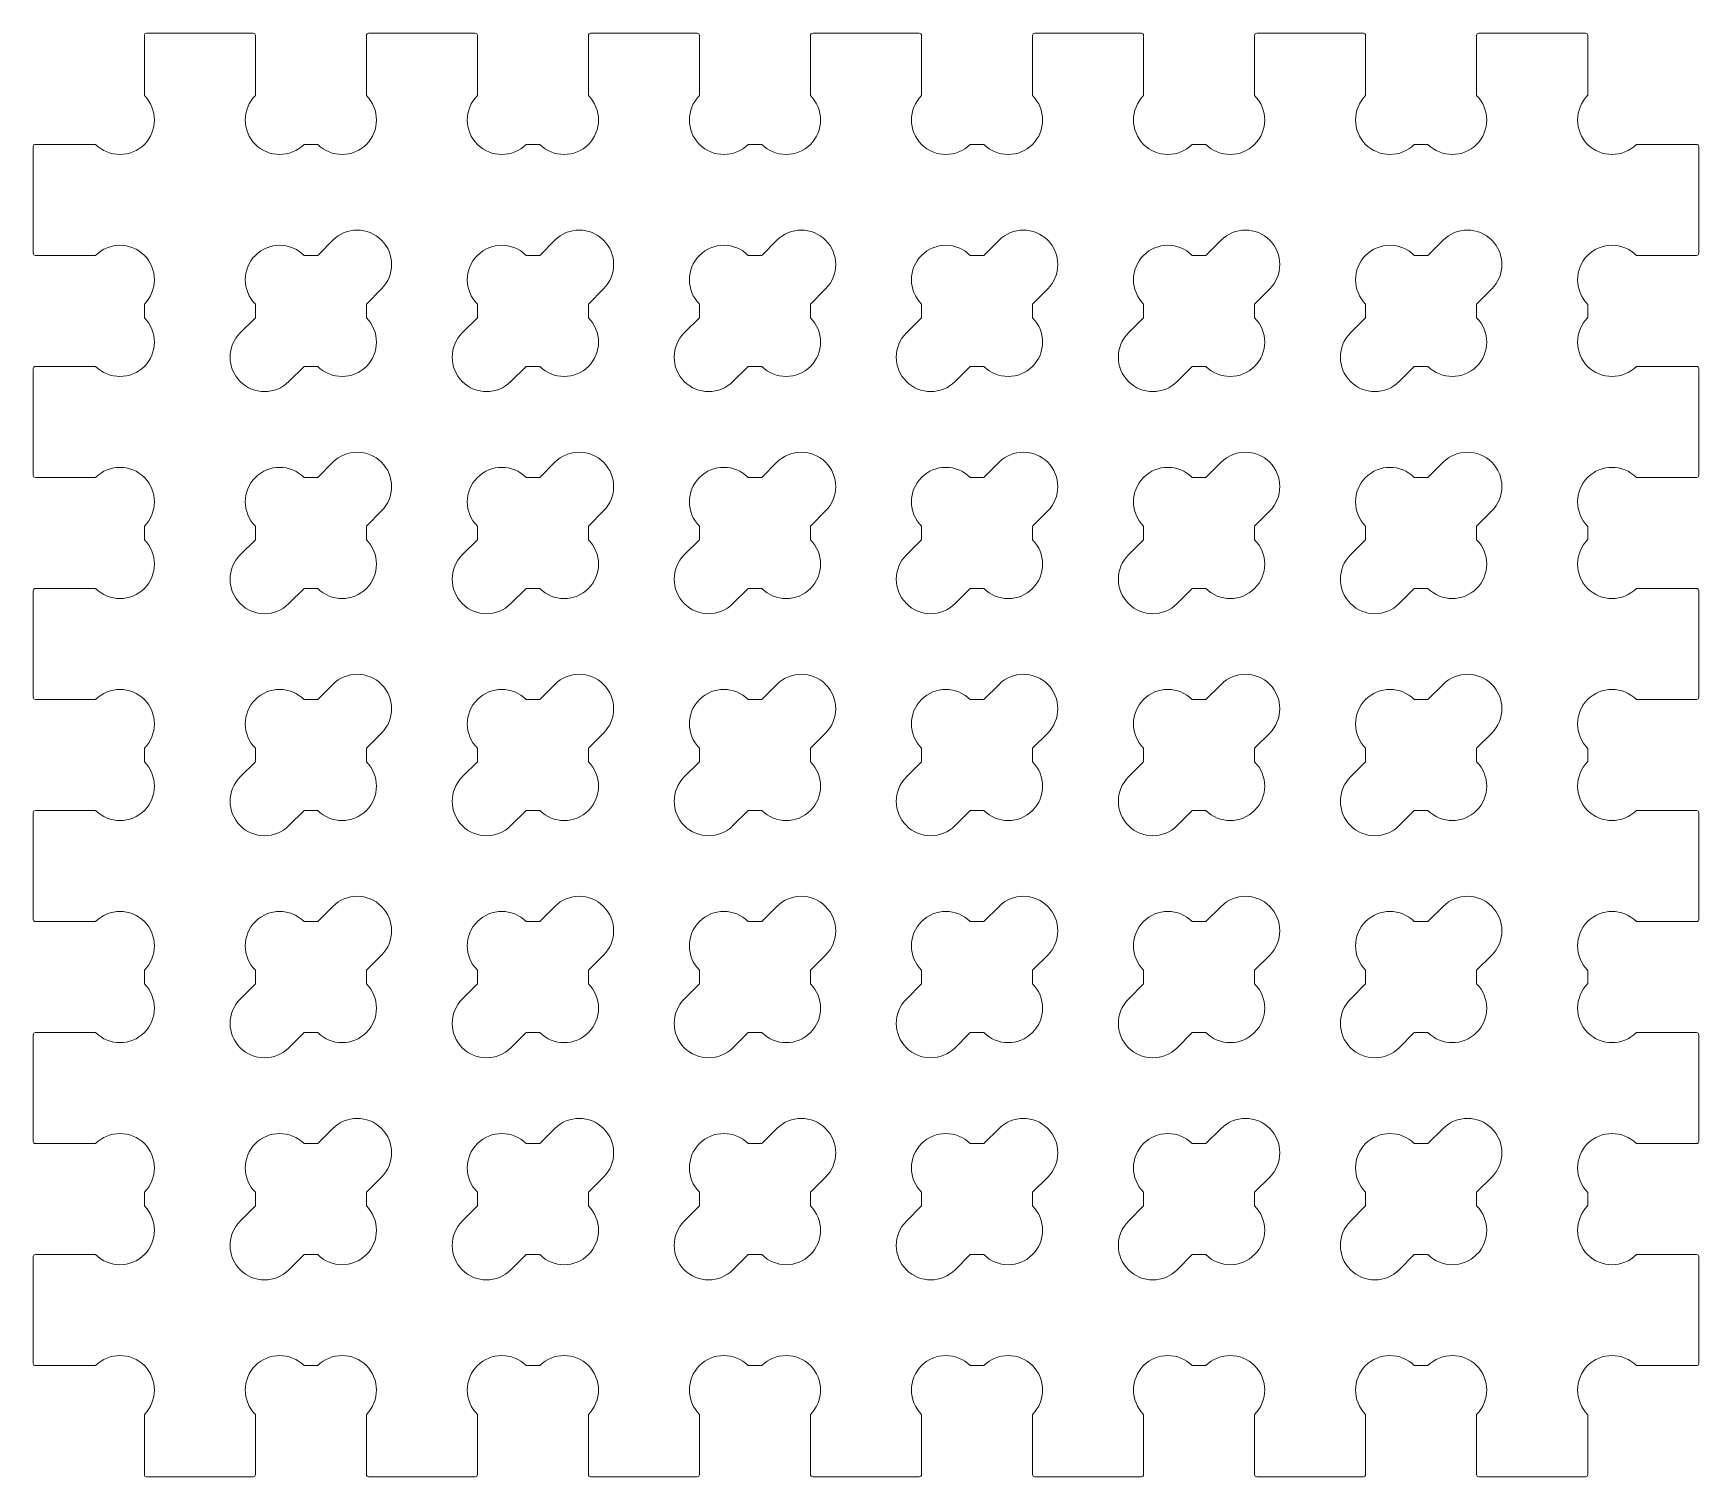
# Model space of a CAD drawing. Header units: millimetres. Extents: x -37.5 to 37.5, y -32.5 to 32.5.
import ezdxf

# ---------------------------------------------------------------- set-up
doc = ezdxf.new("R2010")
doc.units = ezdxf.units.MM
doc.layers.get('0').update_dxf_attribs({"lineweight": 0})
doc.layers.add('holes', color=1, linetype='Continuous', lineweight=0)

msp = doc.modelspace()

# ---------------------------------------------------------------- linework, layer by layer
for p, q in [((-32.5, 32.4), (-32.5, 29.692)), ((-27.6, 32.5), (-32.4, 32.5)), ((-27.5, 29.692), (-27.5, 32.4)), ((-22.5, 32.4), (-22.5, 29.692)), ((-17.6, 32.5), (-22.4, 32.5)), ((-17.5, 29.692), (-17.5, 32.4)), ((-12.5, 32.4), (-12.5, 29.692)), ((-7.6, 32.5), (-12.4, 32.5)), ((-7.5, 29.692), (-7.5, 32.4)), ((-2.5, 32.4), (-2.5, 29.692)), ((2.4, 32.5), (-2.4, 32.5)), ((2.5, 29.692), (2.5, 32.4)), ((7.5, 32.4), (7.5, 29.692)), ((12.4, 32.5), (7.6, 32.5)), ((12.5, 29.692), (12.5, 32.4)), ((17.5, 32.4), (17.5, 29.692)), ((22.4, 32.5), (17.6, 32.5)), ((22.5, 29.692), (22.5, 32.4)), ((27.5, 32.4), (27.5, 29.692)), ((32.4, 32.5), (27.6, 32.5)), ((32.5, 29.692), (32.5, 32.4)), ((-37.5, 27.4), (-37.5, 22.6)), ((-34.692, 27.5), (-37.4, 27.5)), ((-24.692, 27.5), (-25.308, 27.5)), ((-14.692, 27.5), (-15.308, 27.5)), ((-4.692, 27.5), (-5.308, 27.5)), ((5.308, 27.5), (4.692, 27.5)), ((15.308, 27.5), (14.692, 27.5)), ((25.308, 27.5), (24.692, 27.5)), ((37.4, 27.5), (34.692, 27.5)), ((37.5, 22.6), (37.5, 27.4)), ((-37.4, 22.5), (-34.692, 22.5)), ((34.692, 22.5), (37.4, 22.5)), ((-32.5, 20.308), (-32.5, 19.692)), ((32.5, 19.692), (32.5, 20.308)), ((-37.5, 17.4), (-37.5, 12.6)), ((-34.692, 17.5), (-37.4, 17.5)), ((37.4, 17.5), (34.692, 17.5)), ((37.5, 12.6), (37.5, 17.4)), ((-37.4, 12.5), (-34.692, 12.5)), ((34.692, 12.5), (37.4, 12.5)), ((-32.5, 10.308), (-32.5, 9.692)), ((32.5, 9.692), (32.5, 10.308)), ((-34.692, 7.5), (-37.4, 7.5)), ((37.4, 7.5), (34.692, 7.5)), ((-37.5, 7.4), (-37.5, 2.6)), ((37.5, 2.6), (37.5, 7.4)), ((-37.4, 2.5), (-34.692, 2.5)), ((34.692, 2.5), (37.4, 2.5)), ((-32.5, 0.308), (-32.5, -0.308)), ((32.5, -0.308), (32.5, 0.308)), ((-37.5, -2.6), (-37.5, -7.4)), ((-34.692, -2.5), (-37.4, -2.5)), ((37.4, -2.5), (34.692, -2.5)), ((37.5, -7.4), (37.5, -2.6)), ((-37.4, -7.5), (-34.692, -7.5)), ((34.692, -7.5), (37.4, -7.5)), ((-32.5, -9.692), (-32.5, -10.308)), ((32.5, -10.308), (32.5, -9.692)), ((-37.5, -12.6), (-37.5, -17.4)), ((-34.692, -12.5), (-37.4, -12.5)), ((37.4, -12.5), (34.692, -12.5)), ((37.5, -17.4), (37.5, -12.6)), ((-37.4, -17.5), (-34.692, -17.5)), ((34.692, -17.5), (37.4, -17.5)), ((-32.5, -19.692), (-32.5, -20.308)), ((32.5, -20.308), (32.5, -19.692)), ((-34.692, -22.5), (-37.4, -22.5)), ((37.4, -22.5), (34.692, -22.5)), ((-37.5, -22.6), (-37.5, -27.4)), ((37.5, -27.4), (37.5, -22.6)), ((-37.4, -27.5), (-34.692, -27.5)), ((-25.308, -27.5), (-24.692, -27.5)), ((-15.308, -27.5), (-14.692, -27.5)), ((-5.308, -27.5), (-4.692, -27.5)), ((4.692, -27.5), (5.308, -27.5)), ((14.692, -27.5), (15.308, -27.5)), ((24.692, -27.5), (25.308, -27.5)), ((34.692, -27.5), (37.4, -27.5)), ((-32.5, -29.692), (-32.5, -32.4)), ((-27.5, -32.4), (-27.5, -29.692)), ((-22.5, -29.692), (-22.5, -32.4)), ((-17.5, -32.4), (-17.5, -29.692)), ((-12.5, -29.692), (-12.5, -32.4)), ((-7.5, -32.4), (-7.5, -29.692)), ((-2.5, -29.692), (-2.5, -32.4)), ((2.5, -32.4), (2.5, -29.692)), ((7.5, -29.692), (7.5, -32.4)), ((12.5, -32.4), (12.5, -29.692)), ((17.5, -29.692), (17.5, -32.4)), ((22.5, -32.4), (22.5, -29.692)), ((27.5, -29.692), (27.5, -32.4)), ((32.5, -32.4), (32.5, -29.692)), ((-32.4, -32.5), (-27.6, -32.5)), ((-22.4, -32.5), (-17.6, -32.5)), ((-12.4, -32.5), (-7.6, -32.5)), ((-2.4, -32.5), (2.4, -32.5)), ((7.6, -32.5), (12.4, -32.5)), ((17.6, -32.5), (22.4, -32.5)), ((27.6, -32.5), (32.4, -32.5))]:
    msp.add_line(p, q)
for centre, radius, start, end in [((-32.4, 32.4), 0.1, 90, 180), ((-27.6, 32.4), 0.1, 0, 90), ((-22.4, 32.4), 0.1, 90, 180), ((-17.6, 32.4), 0.1, 0, 90), ((-12.4, 32.4), 0.1, 90, 180), ((-7.6, 32.4), 0.1, 0, 90), ((-2.4, 32.4), 0.1, 90, 180), ((2.4, 32.4), 0.1, 0, 90), ((7.6, 32.4), 0.1, 90, 180), ((12.4, 32.4), 0.1, 0, 90), ((17.6, 32.4), 0.1, 90, 180), ((22.4, 32.4), 0.1, 0, 90), ((27.6, 32.4), 0.1, 90, 180), ((32.4, 32.4), 0.1, 0, 90), ((-33.596, 28.596), 1.55, 225, 45), ((-26.404, 28.596), 1.55, 135, 315), ((-23.596, 28.596), 1.55, 225, 45), ((-16.404, 28.596), 1.55, 135, 315), ((-13.596, 28.596), 1.55, 225, 45), ((-6.404, 28.596), 1.55, 135, 315), ((-3.596, 28.596), 1.55, 225, 45), ((3.596, 28.596), 1.55, 135, 315), ((6.404, 28.596), 1.55, 225, 45), ((13.596, 28.596), 1.55, 135, 315), ((16.404, 28.596), 1.55, 225, 45), ((23.596, 28.596), 1.55, 135, 315), ((26.404, 28.596), 1.55, 225, 45), ((33.596, 28.596), 1.55, 135, 315), ((-37.4, 27.4), 0.1, 90, 180), ((37.4, 27.4), 0.1, 0, 90), ((-37.4, 22.6), 0.1, 180, 270), ((-33.596, 21.404), 1.55, 315, 135), ((33.596, 21.404), 1.55, 45, 225), ((37.4, 22.6), 0.1, 270, 0), ((-33.596, 18.596), 1.55, 225, 45), ((33.596, 18.596), 1.55, 135, 315), ((-37.4, 17.4), 0.1, 90, 180), ((37.4, 17.4), 0.1, 0, 90), ((-33.596, 11.404), 1.55, 315, 135), ((33.596, 11.404), 1.55, 45, 225), ((-37.4, 12.6), 0.1, 180, 270), ((37.4, 12.6), 0.1, 270, 0), ((-33.596, 8.596), 1.55, 225, 45), ((33.596, 8.596), 1.55, 135, 315), ((-37.4, 7.4), 0.1, 90, 180), ((37.4, 7.4), 0.1, 0, 90), ((-37.4, 2.6), 0.1, 180, 270), ((-33.596, 1.404), 1.55, 315, 135), ((33.596, 1.404), 1.55, 45, 225), ((37.4, 2.6), 0.1, 270, 0), ((-33.596, -1.404), 1.55, 225, 45), ((33.596, -1.404), 1.55, 135, 315), ((-37.4, -2.6), 0.1, 90, 180), ((37.4, -2.6), 0.1, 0, 90), ((-37.4, -7.4), 0.1, 180, 270), ((-33.596, -8.596), 1.55, 315, 135), ((33.596, -8.596), 1.55, 45, 225), ((37.4, -7.4), 0.1, 270, 0), ((-33.596, -11.404), 1.55, 225, 45), ((33.596, -11.404), 1.55, 135, 315), ((-37.4, -12.6), 0.1, 90, 180), ((37.4, -12.6), 0.1, 0, 90), ((-33.596, -18.596), 1.55, 315, 135), ((33.596, -18.596), 1.55, 45, 225), ((-37.4, -17.4), 0.1, 180, 270), ((37.4, -17.4), 0.1, 270, 0), ((-33.596, -21.404), 1.55, 225, 45), ((33.596, -21.404), 1.55, 135, 315), ((-37.4, -22.6), 0.1, 90, 180), ((37.4, -22.6), 0.1, 0, 90), ((-37.4, -27.4), 0.1, 180, 270), ((-33.596, -28.596), 1.55, 315, 135), ((-26.404, -28.596), 1.55, 45, 225), ((-23.596, -28.596), 1.55, 315, 135), ((-16.404, -28.596), 1.55, 45, 225), ((-13.596, -28.596), 1.55, 315, 135), ((-6.404, -28.596), 1.55, 45, 225), ((-3.596, -28.596), 1.55, 315, 135), ((3.596, -28.596), 1.55, 45, 225), ((6.404, -28.596), 1.55, 315, 135), ((13.596, -28.596), 1.55, 45, 225), ((16.404, -28.596), 1.55, 315, 135), ((23.596, -28.596), 1.55, 45, 225), ((26.404, -28.596), 1.55, 315, 135), ((33.596, -28.596), 1.55, 45, 225), ((37.4, -27.4), 0.1, 270, 0), ((-32.4, -32.4), 0.1, 180, 270), ((-27.6, -32.4), 0.1, 270, 0), ((-22.4, -32.4), 0.1, 180, 270), ((-17.6, -32.4), 0.1, 270, 0), ((-12.4, -32.4), 0.1, 180, 270), ((-7.6, -32.4), 0.1, 270, 0), ((-2.4, -32.4), 0.1, 180, 270), ((2.4, -32.4), 0.1, 270, 0), ((7.6, -32.4), 0.1, 180, 270), ((12.4, -32.4), 0.1, 270, 0), ((17.6, -32.4), 0.1, 180, 270), ((22.4, -32.4), 0.1, 270, 0), ((27.6, -32.4), 0.1, 180, 270), ((32.4, -32.4), 0.1, 270, 0)]:
    msp.add_arc(centre, radius, start, end)
at = {"layer": 'holes'}
for p, q in [((-24.692, 22.5), (-25.308, 22.5)), ((-24.01, 23.182), (-24.692, 22.5)), ((-14.692, 22.5), (-15.308, 22.5)), ((-14.01, 23.182), (-14.692, 22.5)), ((-4.692, 22.5), (-5.308, 22.5)), ((-4.01, 23.182), (-4.692, 22.5)), ((5.308, 22.5), (4.692, 22.5)), ((5.99, 23.182), (5.308, 22.5)), ((15.308, 22.5), (14.692, 22.5)), ((15.99, 23.182), (15.308, 22.5)), ((25.308, 22.5), (24.692, 22.5)), ((25.99, 23.182), (25.308, 22.5)), ((-27.5, 20.308), (-27.5, 19.692)), ((-22.5, 20.308), (-21.818, 20.99)), ((-22.5, 19.692), (-22.5, 20.308)), ((-17.5, 20.308), (-17.5, 19.692)), ((-12.5, 20.308), (-11.818, 20.99)), ((-12.5, 19.692), (-12.5, 20.308)), ((-7.5, 20.308), (-7.5, 19.692)), ((-2.5, 20.308), (-1.818, 20.99)), ((-2.5, 19.692), (-2.5, 20.308)), ((2.5, 20.308), (2.5, 19.692)), ((7.5, 20.308), (8.182, 20.99)), ((7.5, 19.692), (7.5, 20.308)), ((12.5, 20.308), (12.5, 19.692)), ((17.5, 20.308), (18.182, 20.99)), ((17.5, 19.692), (17.5, 20.308)), ((22.5, 20.308), (22.5, 19.692)), ((27.5, 20.308), (28.182, 20.99)), ((27.5, 19.692), (27.5, 20.308)), ((-27.5, 19.692), (-28.182, 19.01)), ((-17.5, 19.692), (-18.182, 19.01)), ((-7.5, 19.692), (-8.182, 19.01)), ((2.5, 19.692), (1.818, 19.01)), ((12.5, 19.692), (11.818, 19.01)), ((22.5, 19.692), (21.818, 19.01)), ((-25.99, 16.818), (-25.308, 17.5)), ((-25.308, 17.5), (-24.692, 17.5)), ((-15.99, 16.818), (-15.308, 17.5)), ((-15.308, 17.5), (-14.692, 17.5)), ((-5.99, 16.818), (-5.308, 17.5)), ((-5.308, 17.5), (-4.692, 17.5)), ((4.01, 16.818), (4.692, 17.5)), ((4.692, 17.5), (5.308, 17.5)), ((14.01, 16.818), (14.692, 17.5)), ((14.692, 17.5), (15.308, 17.5)), ((24.01, 16.818), (24.692, 17.5)), ((24.692, 17.5), (25.308, 17.5)), ((-24.01, 13.182), (-24.692, 12.5)), ((-14.01, 13.182), (-14.692, 12.5)), ((-4.01, 13.182), (-4.692, 12.5)), ((5.99, 13.182), (5.308, 12.5)), ((15.99, 13.182), (15.308, 12.5)), ((25.99, 13.182), (25.308, 12.5)), ((-24.692, 12.5), (-25.308, 12.5)), ((-14.692, 12.5), (-15.308, 12.5)), ((-4.692, 12.5), (-5.308, 12.5)), ((5.308, 12.5), (4.692, 12.5)), ((15.308, 12.5), (14.692, 12.5)), ((25.308, 12.5), (24.692, 12.5)), ((-22.5, 10.308), (-21.818, 10.99)), ((-12.5, 10.308), (-11.818, 10.99)), ((-2.5, 10.308), (-1.818, 10.99)), ((7.5, 10.308), (8.182, 10.99)), ((17.5, 10.308), (18.182, 10.99)), ((27.5, 10.308), (28.182, 10.99)), ((-27.5, 10.308), (-27.5, 9.692)), ((-22.5, 9.692), (-22.5, 10.308)), ((-17.5, 10.308), (-17.5, 9.692)), ((-12.5, 9.692), (-12.5, 10.308)), ((-7.5, 10.308), (-7.5, 9.692)), ((-2.5, 9.692), (-2.5, 10.308)), ((2.5, 10.308), (2.5, 9.692)), ((7.5, 9.692), (7.5, 10.308)), ((12.5, 10.308), (12.5, 9.692)), ((17.5, 9.692), (17.5, 10.308)), ((22.5, 10.308), (22.5, 9.692)), ((27.5, 9.692), (27.5, 10.308)), ((-27.5, 9.692), (-28.182, 9.01)), ((-17.5, 9.692), (-18.182, 9.01)), ((-7.5, 9.692), (-8.182, 9.01)), ((2.5, 9.692), (1.818, 9.01)), ((12.5, 9.692), (11.818, 9.01)), ((22.5, 9.692), (21.818, 9.01)), ((-25.99, 6.818), (-25.308, 7.5)), ((-25.308, 7.5), (-24.692, 7.5)), ((-15.99, 6.818), (-15.308, 7.5)), ((-15.308, 7.5), (-14.692, 7.5)), ((-5.99, 6.818), (-5.308, 7.5)), ((-5.308, 7.5), (-4.692, 7.5)), ((4.01, 6.818), (4.692, 7.5)), ((4.692, 7.5), (5.308, 7.5)), ((14.01, 6.818), (14.692, 7.5)), ((14.692, 7.5), (15.308, 7.5)), ((24.01, 6.818), (24.692, 7.5)), ((24.692, 7.5), (25.308, 7.5)), ((-24.01, 3.182), (-24.692, 2.5)), ((-14.01, 3.182), (-14.692, 2.5)), ((-4.01, 3.182), (-4.692, 2.5)), ((5.99, 3.182), (5.308, 2.5)), ((15.99, 3.182), (15.308, 2.5)), ((25.99, 3.182), (25.308, 2.5)), ((-24.692, 2.5), (-25.308, 2.5)), ((-14.692, 2.5), (-15.308, 2.5)), ((-4.692, 2.5), (-5.308, 2.5)), ((5.308, 2.5), (4.692, 2.5)), ((15.308, 2.5), (14.692, 2.5)), ((25.308, 2.5), (24.692, 2.5)), ((-22.5, 0.308), (-21.818, 0.99)), ((-12.5, 0.308), (-11.818, 0.99)), ((-2.5, 0.308), (-1.818, 0.99)), ((7.5, 0.308), (8.182, 0.99)), ((17.5, 0.308), (18.182, 0.99)), ((27.5, 0.308), (28.182, 0.99)), ((-27.5, 0.308), (-27.5, -0.308)), ((-22.5, -0.308), (-22.5, 0.308)), ((-17.5, 0.308), (-17.5, -0.308)), ((-12.5, -0.308), (-12.5, 0.308)), ((-7.5, 0.308), (-7.5, -0.308)), ((-2.5, -0.308), (-2.5, 0.308)), ((2.5, 0.308), (2.5, -0.308)), ((7.5, -0.308), (7.5, 0.308)), ((12.5, 0.308), (12.5, -0.308)), ((17.5, -0.308), (17.5, 0.308)), ((22.5, 0.308), (22.5, -0.308)), ((27.5, -0.308), (27.5, 0.308)), ((-27.5, -0.308), (-28.182, -0.99)), ((-17.5, -0.308), (-18.182, -0.99)), ((-7.5, -0.308), (-8.182, -0.99)), ((2.5, -0.308), (1.818, -0.99)), ((12.5, -0.308), (11.818, -0.99)), ((22.5, -0.308), (21.818, -0.99)), ((-25.99, -3.182), (-25.308, -2.5)), ((-25.308, -2.5), (-24.692, -2.5)), ((-15.99, -3.182), (-15.308, -2.5)), ((-15.308, -2.5), (-14.692, -2.5)), ((-5.99, -3.182), (-5.308, -2.5)), ((-5.308, -2.5), (-4.692, -2.5)), ((4.01, -3.182), (4.692, -2.5)), ((4.692, -2.5), (5.308, -2.5)), ((14.01, -3.182), (14.692, -2.5)), ((14.692, -2.5), (15.308, -2.5)), ((24.01, -3.182), (24.692, -2.5)), ((24.692, -2.5), (25.308, -2.5)), ((-24.692, -7.5), (-25.308, -7.5)), ((-24.01, -6.818), (-24.692, -7.5)), ((-14.692, -7.5), (-15.308, -7.5)), ((-14.01, -6.818), (-14.692, -7.5)), ((-4.692, -7.5), (-5.308, -7.5)), ((-4.01, -6.818), (-4.692, -7.5)), ((5.308, -7.5), (4.692, -7.5)), ((5.99, -6.818), (5.308, -7.5)), ((15.308, -7.5), (14.692, -7.5)), ((15.99, -6.818), (15.308, -7.5)), ((25.308, -7.5), (24.692, -7.5)), ((25.99, -6.818), (25.308, -7.5)), ((-27.5, -9.692), (-27.5, -10.308)), ((-22.5, -9.692), (-21.818, -9.01)), ((-22.5, -10.308), (-22.5, -9.692)), ((-17.5, -9.692), (-17.5, -10.308)), ((-12.5, -9.692), (-11.818, -9.01)), ((-12.5, -10.308), (-12.5, -9.692)), ((-7.5, -9.692), (-7.5, -10.308)), ((-2.5, -9.692), (-1.818, -9.01)), ((-2.5, -10.308), (-2.5, -9.692)), ((2.5, -9.692), (2.5, -10.308)), ((7.5, -9.692), (8.182, -9.01)), ((7.5, -10.308), (7.5, -9.692)), ((12.5, -9.692), (12.5, -10.308)), ((17.5, -9.692), (18.182, -9.01)), ((17.5, -10.308), (17.5, -9.692)), ((22.5, -9.692), (22.5, -10.308)), ((27.5, -9.692), (28.182, -9.01)), ((27.5, -10.308), (27.5, -9.692)), ((-27.5, -10.308), (-28.182, -10.99)), ((-17.5, -10.308), (-18.182, -10.99)), ((-7.5, -10.308), (-8.182, -10.99)), ((2.5, -10.308), (1.818, -10.99)), ((12.5, -10.308), (11.818, -10.99)), ((22.5, -10.308), (21.818, -10.99)), ((-25.99, -13.182), (-25.308, -12.5)), ((-25.308, -12.5), (-24.692, -12.5)), ((-15.99, -13.182), (-15.308, -12.5)), ((-15.308, -12.5), (-14.692, -12.5)), ((-5.99, -13.182), (-5.308, -12.5)), ((-5.308, -12.5), (-4.692, -12.5)), ((4.01, -13.182), (4.692, -12.5)), ((4.692, -12.5), (5.308, -12.5)), ((14.01, -13.182), (14.692, -12.5)), ((14.692, -12.5), (15.308, -12.5)), ((24.01, -13.182), (24.692, -12.5)), ((24.692, -12.5), (25.308, -12.5)), ((-24.01, -16.818), (-24.692, -17.5)), ((-14.01, -16.818), (-14.692, -17.5)), ((-4.01, -16.818), (-4.692, -17.5)), ((5.99, -16.818), (5.308, -17.5)), ((15.99, -16.818), (15.308, -17.5)), ((25.99, -16.818), (25.308, -17.5)), ((-24.692, -17.5), (-25.308, -17.5)), ((-14.692, -17.5), (-15.308, -17.5)), ((-4.692, -17.5), (-5.308, -17.5)), ((5.308, -17.5), (4.692, -17.5)), ((15.308, -17.5), (14.692, -17.5)), ((25.308, -17.5), (24.692, -17.5)), ((-22.5, -19.692), (-21.818, -19.01)), ((-12.5, -19.692), (-11.818, -19.01)), ((-2.5, -19.692), (-1.818, -19.01)), ((7.5, -19.692), (8.182, -19.01)), ((17.5, -19.692), (18.182, -19.01)), ((27.5, -19.692), (28.182, -19.01)), ((-27.5, -19.692), (-27.5, -20.308)), ((-22.5, -20.308), (-22.5, -19.692)), ((-17.5, -19.692), (-17.5, -20.308)), ((-12.5, -20.308), (-12.5, -19.692)), ((-7.5, -19.692), (-7.5, -20.308)), ((-2.5, -20.308), (-2.5, -19.692)), ((2.5, -19.692), (2.5, -20.308)), ((7.5, -20.308), (7.5, -19.692)), ((12.5, -19.692), (12.5, -20.308)), ((17.5, -20.308), (17.5, -19.692)), ((22.5, -19.692), (22.5, -20.308)), ((27.5, -20.308), (27.5, -19.692)), ((-27.5, -20.308), (-28.182, -20.99)), ((-17.5, -20.308), (-18.182, -20.99)), ((-7.5, -20.308), (-8.182, -20.99)), ((2.5, -20.308), (1.818, -20.99)), ((12.5, -20.308), (11.818, -20.99)), ((22.5, -20.308), (21.818, -20.99)), ((-25.99, -23.182), (-25.308, -22.5)), ((-25.308, -22.5), (-24.692, -22.5)), ((-15.99, -23.182), (-15.308, -22.5)), ((-15.308, -22.5), (-14.692, -22.5)), ((-5.99, -23.182), (-5.308, -22.5)), ((-5.308, -22.5), (-4.692, -22.5)), ((4.01, -23.182), (4.692, -22.5)), ((4.692, -22.5), (5.308, -22.5)), ((14.01, -23.182), (14.692, -22.5)), ((14.692, -22.5), (15.308, -22.5)), ((24.01, -23.182), (24.692, -22.5)), ((24.692, -22.5), (25.308, -22.5))]:
    msp.add_line(p, q, dxfattribs=at)
for centre, start, end in [((-22.914, 22.086), 315, 135), ((-12.914, 22.086), 315, 135), ((-2.914, 22.086), 315, 135), ((7.086, 22.086), 315, 135), ((17.086, 22.086), 315, 135), ((27.086, 22.086), 315, 135), ((-26.404, 21.404), 45, 225), ((-16.404, 21.404), 45, 225), ((-6.404, 21.404), 45, 225), ((3.596, 21.404), 45, 225), ((13.596, 21.404), 45, 225), ((23.596, 21.404), 45, 225), ((-23.596, 18.596), 225, 45), ((-13.596, 18.596), 225, 45), ((-3.596, 18.596), 225, 45), ((6.404, 18.596), 225, 45), ((16.404, 18.596), 225, 45), ((26.404, 18.596), 225, 45), ((-27.086, 17.914), 135, 315), ((-17.086, 17.914), 135, 315), ((-7.086, 17.914), 135, 315), ((2.914, 17.914), 135, 315), ((12.914, 17.914), 135, 315), ((22.914, 17.914), 135, 315), ((-22.914, 12.086), 315, 135), ((-12.914, 12.086), 315, 135), ((-2.914, 12.086), 315, 135), ((7.086, 12.086), 315, 135), ((17.086, 12.086), 315, 135), ((27.086, 12.086), 315, 135), ((-26.404, 11.404), 45, 225), ((-16.404, 11.404), 45, 225), ((-6.404, 11.404), 45, 225), ((3.596, 11.404), 45, 225), ((13.596, 11.404), 45, 225), ((23.596, 11.404), 45, 225), ((-27.086, 7.914), 135, 315), ((-23.596, 8.596), 225, 45), ((-17.086, 7.914), 135, 315), ((-13.596, 8.596), 225, 45), ((-7.086, 7.914), 135, 315), ((-3.596, 8.596), 225, 45), ((2.914, 7.914), 135, 315), ((6.404, 8.596), 225, 45), ((12.914, 7.914), 135, 315), ((16.404, 8.596), 225, 45), ((22.914, 7.914), 135, 315), ((26.404, 8.596), 225, 45), ((-22.914, 2.086), 315, 135), ((-12.914, 2.086), 315, 135), ((-2.914, 2.086), 315, 135), ((7.086, 2.086), 315, 135), ((17.086, 2.086), 315, 135), ((27.086, 2.086), 315, 135), ((-26.404, 1.404), 45, 225), ((-16.404, 1.404), 45, 225), ((-6.404, 1.404), 45, 225), ((3.596, 1.404), 45, 225), ((13.596, 1.404), 45, 225), ((23.596, 1.404), 45, 225), ((-23.596, -1.404), 225, 45), ((-13.596, -1.404), 225, 45), ((-3.596, -1.404), 225, 45), ((6.404, -1.404), 225, 45), ((16.404, -1.404), 225, 45), ((26.404, -1.404), 225, 45), ((-27.086, -2.086), 135, 315), ((-17.086, -2.086), 135, 315), ((-7.086, -2.086), 135, 315), ((2.914, -2.086), 135, 315), ((12.914, -2.086), 135, 315), ((22.914, -2.086), 135, 315), ((-22.914, -7.914), 315, 135), ((-12.914, -7.914), 315, 135), ((-2.914, -7.914), 315, 135), ((7.086, -7.914), 315, 135), ((17.086, -7.914), 315, 135), ((27.086, -7.914), 315, 135), ((-26.404, -8.596), 45, 225), ((-16.404, -8.596), 45, 225), ((-6.404, -8.596), 45, 225), ((3.596, -8.596), 45, 225), ((13.596, -8.596), 45, 225), ((23.596, -8.596), 45, 225), ((-23.596, -11.404), 225, 45), ((-13.596, -11.404), 225, 45), ((-3.596, -11.404), 225, 45), ((6.404, -11.404), 225, 45), ((16.404, -11.404), 225, 45), ((26.404, -11.404), 225, 45), ((-27.086, -12.086), 135, 315), ((-17.086, -12.086), 135, 315), ((-7.086, -12.086), 135, 315), ((2.914, -12.086), 135, 315), ((12.914, -12.086), 135, 315), ((22.914, -12.086), 135, 315), ((-22.914, -17.914), 315, 135), ((-12.914, -17.914), 315, 135), ((-2.914, -17.914), 315, 135), ((7.086, -17.914), 315, 135), ((17.086, -17.914), 315, 135), ((27.086, -17.914), 315, 135), ((-26.404, -18.596), 45, 225), ((-16.404, -18.596), 45, 225), ((-6.404, -18.596), 45, 225), ((3.596, -18.596), 45, 225), ((13.596, -18.596), 45, 225), ((23.596, -18.596), 45, 225), ((-27.086, -22.086), 135, 315), ((-23.596, -21.404), 225, 45), ((-17.086, -22.086), 135, 315), ((-13.596, -21.404), 225, 45), ((-7.086, -22.086), 135, 315), ((-3.596, -21.404), 225, 45), ((2.914, -22.086), 135, 315), ((6.404, -21.404), 225, 45), ((12.914, -22.086), 135, 315), ((16.404, -21.404), 225, 45), ((22.914, -22.086), 135, 315), ((26.404, -21.404), 225, 45)]:
    msp.add_arc(centre, 1.55, start, end, dxfattribs=at)

doc.saveas('drawing.dxf')
